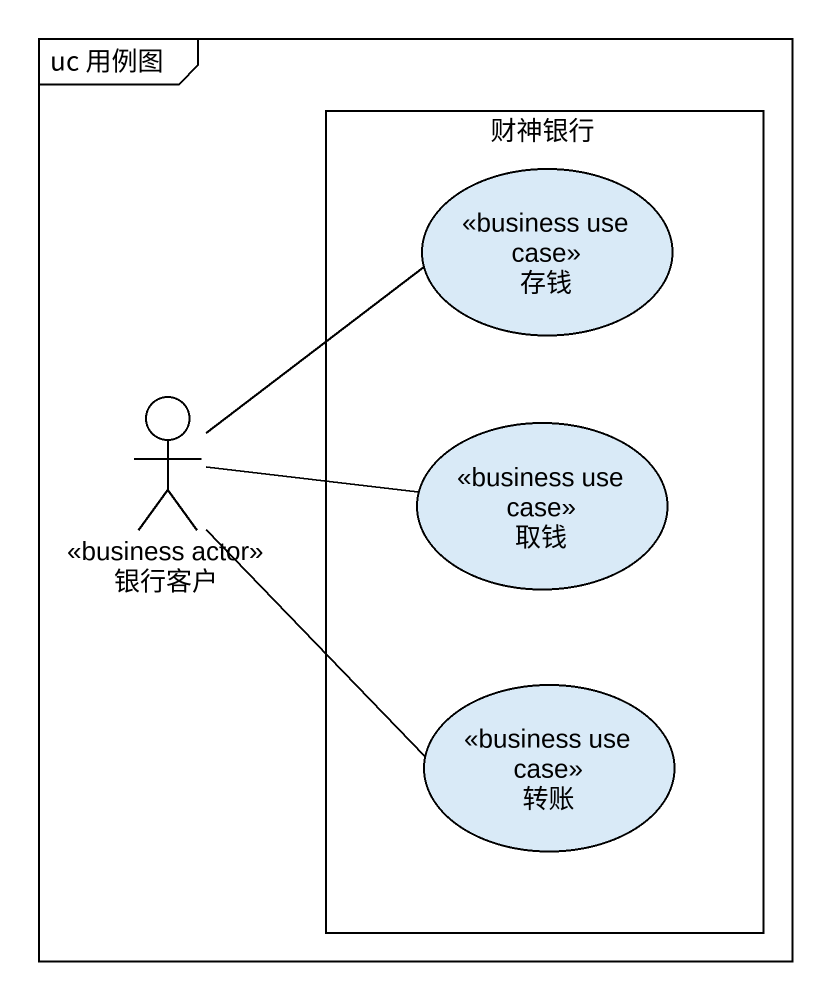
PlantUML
@startuml
mainframe uc 用例图
rectangle 财神银行 {
  usecase 存钱 <<business use case>>
  usecase 取钱 <<business use case>>
  usecase 转账 <<business use case>>
}
actor 银行客户 <<business actor>>
银行客户 -up- 存钱
银行客户 -right- 取钱
银行客户 -- 转账
@enduml
